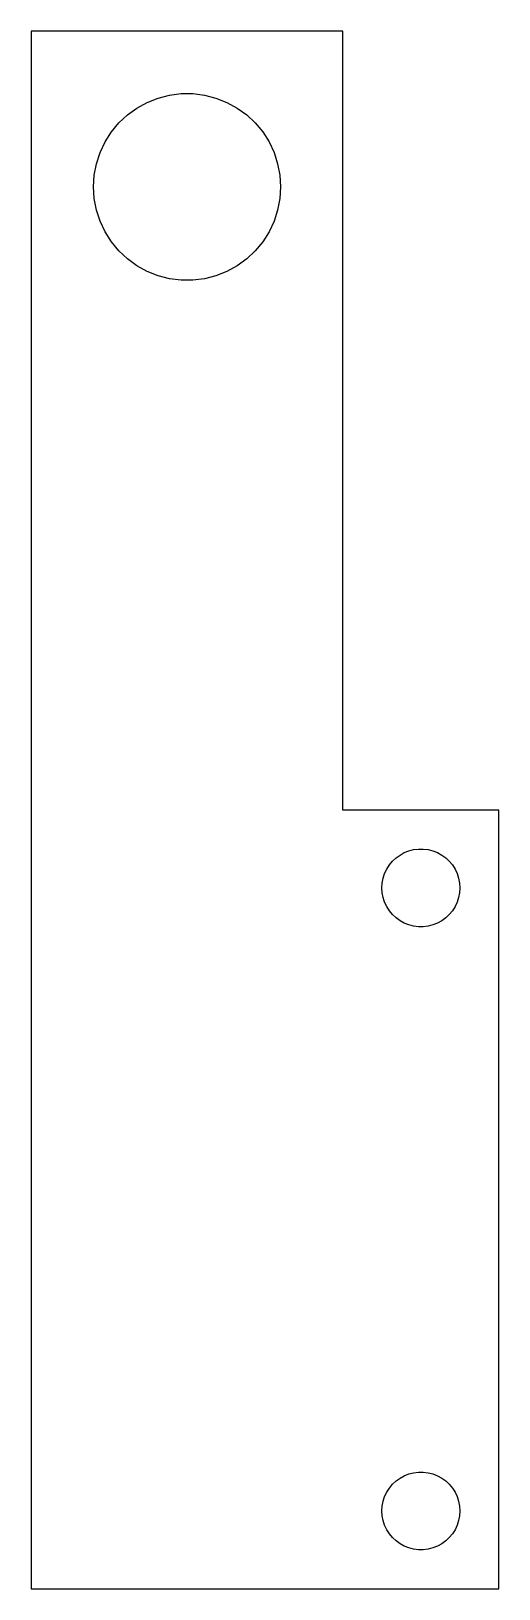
# Model space of a CAD drawing. Header units: metres. Extents: x 0 to 30, y 0 to 100.
import ezdxf

# ---------------------------------------------------------------- set-up
doc = ezdxf.new("R2010")
doc.units = ezdxf.units.M

msp = doc.modelspace()

# ---------------------------------------------------------------- linework, layer by layer
for p, q in [((20, 100), (0, 100)), ((0, 100), (0, 0)), ((20, 50), (20, 100)), ((6.17545, 94.6231), (6.78503, 95.066)), ((6.78503, 95.066), (7.44531, 95.429)), ((7.44531, 95.429), (8.14589, 95.7063)), ((8.14589, 95.7063), (8.8757, 95.8937)), ((8.8757, 95.8937), (9.62325, 95.9882)), ((9.62325, 95.9882), (10.3767, 95.9882)), ((10.3767, 95.9882), (11.1243, 95.8937)), ((11.1243, 95.8937), (11.8541, 95.7063)), ((11.8541, 95.7063), (12.5547, 95.429)), ((12.5547, 95.429), (13.215, 95.066)), ((13.215, 95.066), (13.8245, 94.6231)), ((5.14589, 93.5267), (5.62617, 94.1073)), ((5.62617, 94.1073), (6.17545, 94.6231)), ((13.8245, 94.6231), (14.3738, 94.1073)), ((14.3738, 94.1073), (14.8541, 93.5267)), ((4.74216, 92.8905), (5.14589, 93.5267)), ((14.8541, 93.5267), (15.2578, 92.8905)), ((4.18849, 91.4921), (4.42134, 92.2087)), ((4.42134, 92.2087), (4.74216, 92.8905)), ((15.2578, 92.8905), (15.5786, 92.2087)), ((15.5786, 92.2087), (15.8115, 91.4921)), ((4.0473, 90.752), (4.18849, 91.4921)), ((15.8115, 91.4921), (15.9527, 90.752)), ((4, 90), (4.0473, 90.752)), ((4.0473, 89.248), (4, 90)), ((15.9527, 90.752), (16, 90)), ((16, 90), (15.9527, 89.248)), ((4.18849, 88.5079), (4.0473, 89.248)), ((15.9527, 89.248), (15.8115, 88.5079)), ((4.42134, 87.7912), (4.18849, 88.5079)), ((15.8115, 88.5079), (15.5786, 87.7912)), ((4.74216, 87.1095), (4.42134, 87.7912)), ((5.14589, 86.4733), (4.74216, 87.1095)), ((15.2578, 87.1095), (14.8541, 86.4733)), ((15.5786, 87.7912), (15.2578, 87.1095)), ((5.62617, 85.8927), (5.14589, 86.4733)), ((14.8541, 86.4733), (14.3738, 85.8927)), ((6.17545, 85.3769), (5.62617, 85.8927)), ((6.78503, 84.934), (6.17545, 85.3769)), ((13.8245, 85.3769), (13.215, 84.934)), ((14.3738, 85.8927), (13.8245, 85.3769)), ((7.44531, 84.571), (6.78503, 84.934)), ((8.14589, 84.2937), (7.44531, 84.571)), ((8.8757, 84.1063), (8.14589, 84.2937)), ((9.62325, 84.0118), (8.8757, 84.1063)), ((10.3767, 84.0118), (9.62325, 84.0118)), ((11.1243, 84.1063), (10.3767, 84.0118)), ((11.8541, 84.2937), (11.1243, 84.1063)), ((12.5547, 84.571), (11.8541, 84.2937)), ((13.215, 84.934), (12.5547, 84.571)), ((30, 50), (20, 50)), ((30, 0), (30, 50)), ((23.4064, 46.9263), (23.6604, 47.1108)), ((23.6604, 47.1108), (23.9355, 47.2621)), ((23.9355, 47.2621), (24.2274, 47.3776)), ((24.2274, 47.3776), (24.5315, 47.4557)), ((24.5315, 47.4557), (24.843, 47.4951)), ((24.843, 47.4951), (25.157, 47.4951)), ((25.157, 47.4951), (25.4684, 47.4557)), ((25.4684, 47.4557), (25.7725, 47.3776)), ((25.7725, 47.3776), (26.0644, 47.2621)), ((26.0644, 47.2621), (26.3396, 47.1108)), ((26.3396, 47.1108), (26.5936, 46.9263)), ((22.6756, 45.9203), (22.8092, 46.2044)), ((22.8092, 46.2044), (22.9774, 46.4695)), ((22.9774, 46.4695), (23.1776, 46.7114)), ((23.1776, 46.7114), (23.4064, 46.9263)), ((26.5936, 46.9263), (26.8224, 46.7114)), ((26.8224, 46.7114), (27.0225, 46.4695)), ((27.0225, 46.4695), (27.1908, 46.2044)), ((27.1908, 46.2044), (27.3244, 45.9203)), ((22.5, 45), (22.5197, 45.3133)), ((22.5197, 44.6867), (22.5, 45)), ((22.5197, 45.3133), (22.5785, 45.6217)), ((22.5785, 45.6217), (22.6756, 45.9203)), ((27.3244, 45.9203), (27.4214, 45.6217)), ((27.4214, 45.6217), (27.4803, 45.3133)), ((27.4803, 45.3133), (27.5, 45)), ((27.5, 45), (27.4803, 44.6867)), ((22.5785, 44.3783), (22.5197, 44.6867)), ((22.6756, 44.0797), (22.5785, 44.3783)), ((22.8092, 43.7956), (22.6756, 44.0797)), ((27.3244, 44.0797), (27.1908, 43.7956)), ((27.4214, 44.3783), (27.3244, 44.0797)), ((27.4803, 44.6867), (27.4214, 44.3783)), ((22.9774, 43.5305), (22.8092, 43.7956)), ((23.1776, 43.2886), (22.9774, 43.5305)), ((23.4064, 43.0737), (23.1776, 43.2886)), ((23.6604, 42.8892), (23.4064, 43.0737)), ((26.5936, 43.0737), (26.3396, 42.8892)), ((26.8224, 43.2886), (26.5936, 43.0737)), ((27.0225, 43.5305), (26.8224, 43.2886)), ((27.1908, 43.7956), (27.0225, 43.5305)), ((23.9355, 42.7379), (23.6604, 42.8892)), ((24.2274, 42.6223), (23.9355, 42.7379)), ((24.5315, 42.5443), (24.2274, 42.6223)), ((24.843, 42.5049), (24.5315, 42.5443)), ((25.157, 42.5049), (24.843, 42.5049)), ((25.4684, 42.5443), (25.157, 42.5049)), ((25.7725, 42.6223), (25.4684, 42.5443)), ((26.0644, 42.7379), (25.7725, 42.6223)), ((26.3396, 42.8892), (26.0644, 42.7379)), ((23.4064, 6.92627), (23.6604, 7.11081)), ((23.6604, 7.11081), (23.9355, 7.26205)), ((23.9355, 7.26205), (24.2274, 7.37764)), ((24.2274, 7.37764), (24.5315, 7.4557)), ((24.5315, 7.4557), (24.843, 7.49506)), ((24.843, 7.49506), (25.157, 7.49506)), ((25.157, 7.49506), (25.4684, 7.4557)), ((25.4684, 7.4557), (25.7725, 7.37764)), ((25.7725, 7.37764), (26.0644, 7.26205)), ((26.0644, 7.26205), (26.3396, 7.11081)), ((26.3396, 7.11081), (26.5936, 6.92627)), ((22.6756, 5.9203), (22.8092, 6.20438)), ((22.8092, 6.20438), (22.9774, 6.46945)), ((22.9774, 6.46945), (23.1776, 6.71136)), ((23.1776, 6.71136), (23.4064, 6.92627)), ((26.5936, 6.92627), (26.8224, 6.71136)), ((26.8224, 6.71136), (27.0225, 6.46945)), ((27.0225, 6.46945), (27.1908, 6.20438)), ((27.1908, 6.20438), (27.3244, 5.9203)), ((22.5, 5), (22.5197, 5.31332)), ((22.5197, 4.68666), (22.5, 5)), ((22.5197, 5.31332), (22.5785, 5.62172)), ((22.5785, 5.62172), (22.6756, 5.9203)), ((27.3244, 5.9203), (27.4214, 5.62172)), ((27.4214, 5.62172), (27.4803, 5.31332)), ((27.4803, 5.31332), (27.5, 5)), ((27.5, 5), (27.4803, 4.68666)), ((22.5785, 4.37827), (22.5197, 4.68666)), ((22.6756, 4.07968), (22.5785, 4.37827)), ((22.8092, 3.79561), (22.6756, 4.07968)), ((27.3244, 4.07968), (27.1908, 3.79561)), ((27.4214, 4.37827), (27.3244, 4.07968)), ((27.4803, 4.68666), (27.4214, 4.37827)), ((22.9774, 3.53053), (22.8092, 3.79561)), ((23.1776, 3.28862), (22.9774, 3.53053)), ((23.4064, 3.07372), (23.1776, 3.28862)), ((23.6604, 2.88918), (23.4064, 3.07372)), ((26.5936, 3.07372), (26.3396, 2.88918)), ((26.8224, 3.28862), (26.5936, 3.07372)), ((27.0225, 3.53053), (26.8224, 3.28862)), ((27.1908, 3.79561), (27.0225, 3.53053)), ((23.9355, 2.73793), (23.6604, 2.88918)), ((24.2274, 2.62234), (23.9355, 2.73793)), ((24.5315, 2.54428), (24.2274, 2.62234)), ((24.843, 2.50493), (24.5315, 2.54428)), ((25.157, 2.50493), (24.843, 2.50493)), ((25.4684, 2.54428), (25.157, 2.50493)), ((25.7725, 2.62234), (25.4684, 2.54428)), ((26.0644, 2.73793), (25.7725, 2.62234)), ((26.3396, 2.88918), (26.0644, 2.73793)), ((0, 0), (30, 0))]:
    msp.add_line(p, q)

doc.saveas('drawing.dxf')
